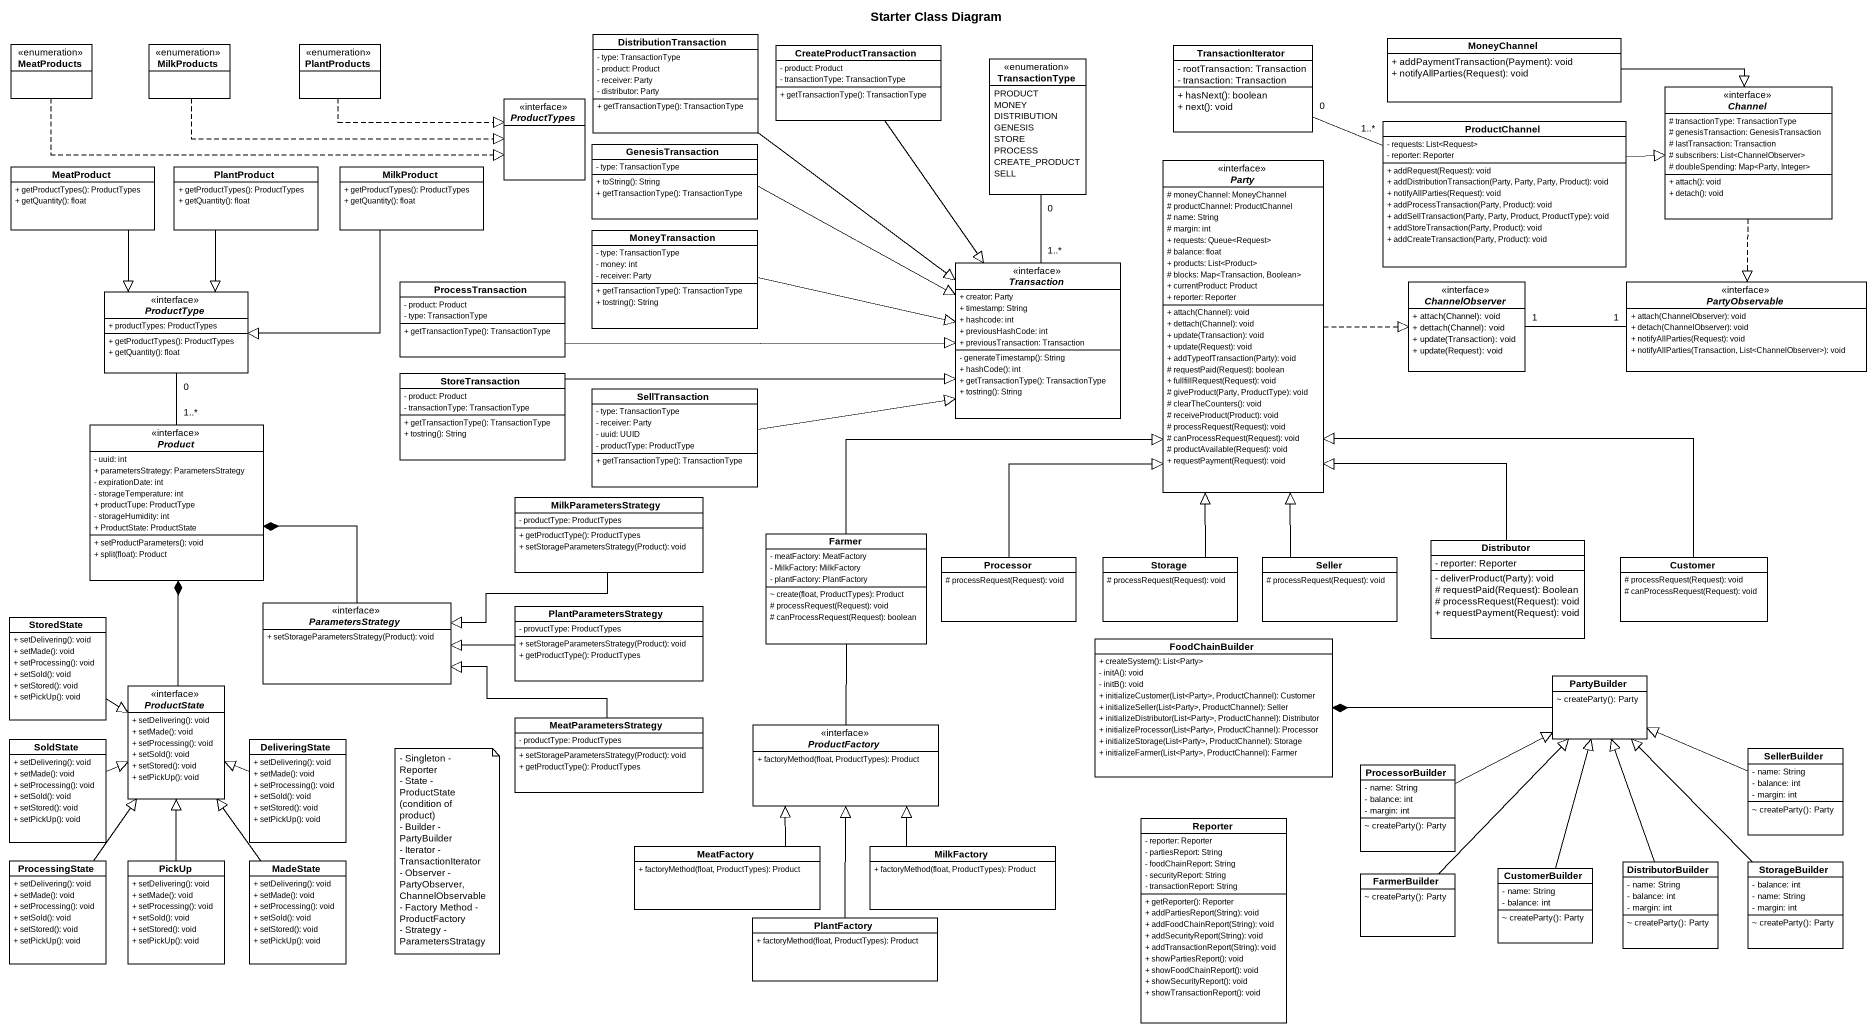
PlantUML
@startuml
title Starter Class Diagram
hide circle
hide empty members
skinparam classAttributeIconSize 0
enum MeatProducts
enum MilkProducts
enum PlantProducts
class DistributionTransaction {
  - type: TransactionType
  - product: Product
  - receiver: Party
  - distributor: Party
  + getTransactionType(): TransactionType
}
class CreateProductTransaction {
  - product: Product
  - transactionType: TransactionType
  + getTransactionType(): TransactionType
}
class TransactionIterator {
  - rootTransaction: Transaction
  - transaction: Transaction
  + hasNext(): boolean
  + next(): void
}
class MoneyChannel {
  + addPaymentTransaction(Payment): void
  + notifyAllParties(Request): void
}
enum TransactionType {
  PRODUCT
  MONEY
  DISTRIBUTION
  GENESIS
  STORE
  PROCESS
  CREATE_PRODUCT
  SELL
}
interface Channel {
  # transactionType: TransactionType
  # genesisTransaction: GenesisTransaction
  # lastTransaction: Transaction
  # subscribers: List<ChannelObserver>
  # doubleSpending: Map<Party, Integer>
  + attach(): void
  + detach(): void
}
interface ProductTypes
class ProductChannel {
  - requests: List<Request>
  - reporter: Reporter
  + addRequest(Request): void
  + addDistributionTransaction(Party, Party, Party, Product): void
  + notifyAllParties(Request): void
  + addProcessTransaction(Party, Product): void
  + addSellTransaction(Party, Party, Product, ProductType): void
  + addStoreTransaction(Party, Product): void
  + addCreateTransaction(Party, Product): void
}
class MeatProduct {
  + getProductTypes(): ProductTypes
  + getQuantity(): float
}
class PlantProduct {
  + getProductTypes(): ProductTypes
  + getQuantity(): float
}
class MilkProduct {
  + getProductTypes(): ProductTypes
  + getQuantity(): float
}
class GenesisTransaction {
  - type: TransactionType
  + toString(): String
  + getTransactionType(): TransactionType
}
interface Party {
  # moneyChannel: MoneyChannel
  # productChannel: ProductChannel
  # name: String
  # margin: int
  + requests: Queue<Request>
  # balance: float
  + products: List<Product>
  # blocks: Map<Transaction, Boolean>
  + currentProduct: Product
  + reporter: Reporter
  + attach(Channel): void
  + dettach(Channel): void
  + update(Transaction): void
  + update(Request): void
  + addTypeofTransaction(Party): void
  # requestPaid(Request): boolean
  + fullfillRequest(Request): void
  # giveProduct(Party, ProductType): void
  # clearTheCounters(): void
  # receiveProduct(Product): void
  # processRequest(Request): void
  # canProcessRequest(Request): void
  # productAvailable(Request): void
  + requestPayment(Request): void
}
class MoneyTransaction {
  - type: TransactionType
  - money: int
  - receiver: Party
  + getTransactionType(): TransactionType
  + tostring(): String
}
interface ProductType {
  + productTypes: ProductTypes
  + getProductTypes(): ProductTypes
  + getQuantity(): float
}
class ProcessTransaction {
  - product: Product
  - type: TransactionType
  + getTransactionType(): TransactionType
}
interface Transaction {
  + creator: Party
  + timestamp: String
  + hashcode: int
  + previousHashCode: int
  + previousTransaction: Transaction
  - generateTimestamp(): String
  + hashCode(): int
  + getTransactionType(): TransactionType
  + tostring(): String
}
interface ChannelObserver {
  + attach(Channel): void
  + dettach(Channel): void
  + update(Transaction): void
  + update(Request): void
}
interface PartyObservable {
  + attach(ChannelObserver): void
  + detach(ChannelObserver): void
  + notifyAllParties(Request): void
  + notifyAllParties(Transaction, List<ChannelObserver>): void
}
class StoreTransaction {
  - product: Product
  - transactionType: TransactionType
  + getTransactionType(): TransactionType
  + tostring(): String
}
class SellTransaction {
  - type: TransactionType
  - receiver: Party
  - uuid: UUID
  - productType: ProductType
  + getTransactionType(): TransactionType
}
interface Product {
  - uuid: int
  + parametersStrategy: ParametersStrategy
  - expirationDate: int
  - storageTemperature: int
  + productTupe: ProductType
  - storageHumidity: int
  + ProductState: ProductState
  + setProductParameters(): void
  + split(float): Product
}
class MilkParametersStrategy {
  - productType: ProductTypes
  + getProductType(): ProductTypes
  + setStorageParametersStrategy(Product): void
}
class Farmer {
  - meatFactory: MeatFactory
  - MilkFactory: MilkFactory
  - plantFactory: PlantFactory
  ~ create(float, ProductTypes): Product
  # processRequest(Request): void
  # canProcessRequest(Request): boolean
}
class Processor {
  # processRequest(Request): void
}
class "Storage" as Storage_ {
  # processRequest(Request): void
}
class Seller {
  # processRequest(Request): void
}
class Distributor {
  - reporter: Reporter
  - deliverProduct(Party): void
  # requestPaid(Request): Boolean
  # processRequest(Request): void
  + requestPayment(Request): void
}
class Customer {
  # processRequest(Request): void
  # canProcessRequest(Request): void
}
class StoredState {
  + setDelivering(): void
  + setMade(): void
  + setProcessing(): void
  + setSold(): void
  + setStored(): void
  + setPickUp(): void
}
interface ParametersStrategy {
  + setStorageParametersStrategy(Product): void
}
class PlantParametersStrategy {
  - provuctType: ProductTypes
  + setStorageParametersStrategy(Product): void
  + getProductType(): ProductTypes
}
class FoodChainBuilder {
  + createSystem(): List<Party>
  - initA(): void
  - initB(): void
  + initializeCustomer(List<Party>, ProductChannel): Customer
  + initializeSeller(List<Party>, ProductChannel): Seller
  + initializeDistributor(List<Party>, ProductChannel): Distributor
  + initializeProcessor(List<Party>, ProductChannel): Processor
  + initializeStorage(List<Party>, ProductChannel): Storage
  + initializeFarmer(List<Party>, ProductChannel): Farmer
}
interface ProductState {
  + setDelivering(): void
  + setMade(): void
  + setProcessing(): void
  + setSold(): void
  + setStored(): void
  + setPickUp(): void
}
class PartyBuilder {
  ~ createParty(): Party
}
class SoldState {
  + setDelivering(): void
  + setMade(): void
  + setProcessing(): void
  + setSold(): void
  + setStored(): void
  + setPickUp(): void
}
class DeliveringState {
  + setDelivering(): void
  + setMade(): void
  + setProcessing(): void
  + setSold(): void
  + setStored(): void
  + setPickUp(): void
}
class MeatParametersStrategy {
  - productType: ProductTypes
  + setStorageParametersStrategy(Product): void
  + getProductType(): ProductTypes
}
interface ProductFactory {
  + factoryMethod(float, ProductTypes): Product
}
class ProcessorBuilder {
  - name: String
  - balance: int
  - margin: int
  ~ createParty(): Party
}
class SellerBuilder {
  - name: String
  - balance: int
  - margin: int
  ~ createParty(): Party
}
class Reporter {
  - reporter: Reporter
  - partiesReport: String
  - foodChainReport: String
  - securityReport: String
  - transactionReport: String
  + getReporter(): Reporter
  + addPartiesReport(String): void
  + addFoodChainReport(String): void
  + addSecurityReport(String): void
  + addTransactionReport(String): void
  + showPartiesReport(): void
  + showFoodChainReport(): void
  + showSecurityReport(): void
  + showTransactionReport(): void
}
class ProcessingState {
  + setDelivering(): void
  + setMade(): void
  + setProcessing(): void
  + setSold(): void
  + setStored(): void
  + setPickUp(): void
}
class PickUp {
  + setDelivering(): void
  + setMade(): void
  + setProcessing(): void
  + setSold(): void
  + setStored(): void
  + setPickUp(): void
}
class MadeState {
  + setDelivering(): void
  + setMade(): void
  + setProcessing(): void
  + setSold(): void
  + setStored(): void
  + setPickUp(): void
}
class MeatFactory {
  + factoryMethod(float, ProductTypes): Product
}
class MilkFactory {
  + factoryMethod(float, ProductTypes): Product
}
class DistributorBuilder {
  - name: String
  - balance: int
  - margin: int
  ~ createParty(): Party
}
class StorageBuilder {
  - balance: int
  - name: String
  - margin: int
  ~ createParty(): Party
}
class FarmerBuilder {
  ~ createParty(): Party
}
class CustomerBuilder {
  - name: String
  - balance: int
  ~ createParty(): Party
}
class PlantFactory {
  + factoryMethod(float, ProductTypes): Product
}
MeatProducts .right.|> ProductTypes
MilkProducts .right.|> ProductTypes
PlantProducts .right.|> ProductTypes
DistributionTransaction --|> Transaction
CreateProductTransaction --|> Transaction
TransactionIterator "0" -right- "1..*" ProductChannel
MoneyChannel -right-|> Channel
TransactionType "0" -- "1..*" Transaction
Channel ..|> PartyObservable
ProductChannel -right-|> Channel
MeatProduct --|> ProductType
PlantProduct --|> ProductType
MilkProduct -left-|> ProductType
GenesisTransaction -right-|> Transaction
Party .right.|> ChannelObserver
MoneyTransaction -right-|> Transaction
ProductType "0" -- "1..*" Product
ProcessTransaction -right-|> Transaction
PartyObservable "1" -left- "1" ChannelObserver
StoreTransaction -right-|> Transaction
SellTransaction -right-|> Transaction
MilkParametersStrategy -left-|> ParametersStrategy
Farmer -up-|> Party
Farmer -- ProductFactory
Processor -up-|> Party
Storage_ -up-|> Party
Seller -up-|> Party
Distributor -up-|> Party
Customer -left-|> Party
StoredState --|> ProductState
ParametersStrategy -up-* Product
PlantParametersStrategy -left-|> ParametersStrategy
ProductState -up-* Product
PartyBuilder -left-* FoodChainBuilder
SoldState -right-|> ProductState
DeliveringState -left-|> ProductState
MeatParametersStrategy -left-|> ParametersStrategy
ProcessorBuilder -right-|> PartyBuilder
SellerBuilder -left-|> PartyBuilder
ProcessingState -up-|> ProductState
PickUp -up-|> ProductState
MadeState -up-|> ProductState
MeatFactory -up-|> ProductFactory
MilkFactory -up-|> ProductFactory
DistributorBuilder -up-|> PartyBuilder
StorageBuilder -up-|> PartyBuilder
FarmerBuilder -up-|> PartyBuilder
CustomerBuilder -up-|> PartyBuilder
PlantFactory -up-|> ProductFactory
note as N1
  - Singleton - Reporter
  - State - ProductState (condition of product)
  - Builder - PartyBuilder
  - Iterator - TransactionIterator
  - Observer - PartyObserver, ChannelObservable
  - Factory Method - ProductFactory
  - Strategy - ParametersStratagy
end note
@enduml
